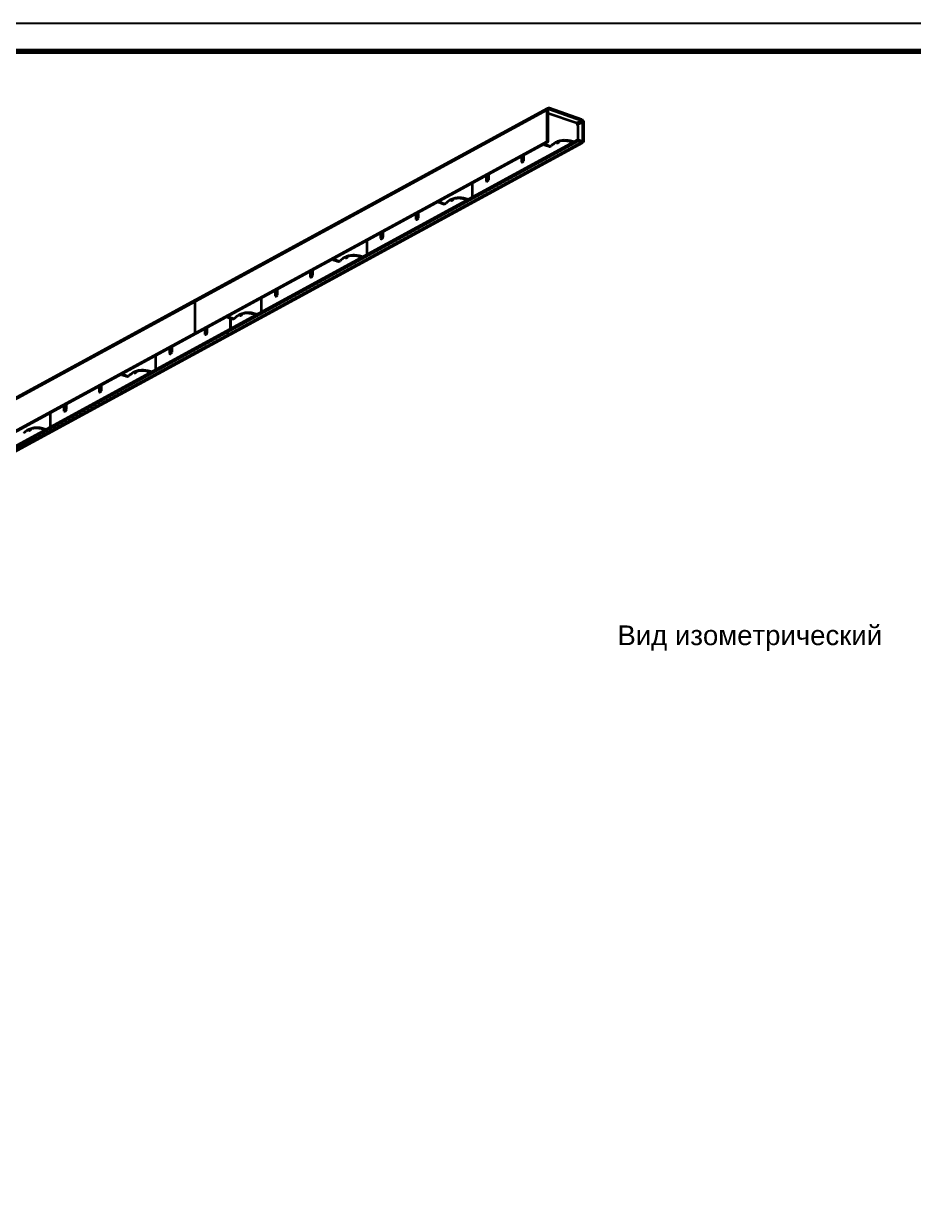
# Model space of a CAD drawing. Header units: millimetres. Extents: x 0 to 594, y 0 to 420.
# Drawn here: x 157.2 to 315.3, y 212.6 to 420 of the extents above; entities that cross this region are included whole.
import ezdxf

# ---------------------------------------------------------------- set-up
doc = ezdxf.new("R2010")
doc.units = ezdxf.units.MM
doc.styles.add('GOST', font='Arial')

msp = doc.modelspace()

# ---------------------------------------------------------------- linework, layer by layer
at = {"color": 1, "lineweight": 35}
for p, q in [((250.22, 404.67), (187.75, 370.64)), ((187.9, 370.94), (250.37, 404.97)), ((250.22, 404.67), (250.23, 404.76)), ((250.22, 399.04), (250.22, 404.67)), ((250.23, 404.76), (250.26, 404.85)), ((250.26, 404.85), (250.3, 404.92)), ((250.3, 404.92), (250.37, 404.97)), ((250.37, 404.97), (250.42, 404.99)), ((250.41, 404.6), (250.42, 404.65)), ((250.41, 398.97), (250.41, 404.6)), ((250.42, 404.99), (250.48, 405)), ((250.42, 404.65), (250.61, 404.76)), ((250.42, 404.65), (250.43, 404.69)), ((250.43, 404.69), (250.46, 404.73)), ((250.46, 404.73), (250.49, 404.75)), ((250.48, 405), (250.54, 405)), ((250.49, 404.75), (250.54, 404.77)), ((250.54, 405), (250.61, 404.98)), ((250.54, 404.77), (250.61, 404.76)), ((250.61, 404.98), (256.31, 402.99)), ((250.61, 404.76), (256.31, 402.77)), ((250.41, 404.08), (255.29, 402.38)), ((255.44, 402.3), (256.31, 402.77)), ((255.64, 402.01), (256.5, 402.47)), ((256.31, 402.99), (256.38, 402.96)), ((256.31, 402.77), (256.38, 402.72)), ((256.38, 402.96), (256.46, 402.91)), ((256.38, 402.72), (256.45, 402.65)), ((256.45, 402.65), (256.49, 402.57)), ((256.46, 402.91), (256.52, 402.84)), ((256.49, 402.57), (256.5, 402.47)), ((256.5, 402.47), (256.5, 399.23)), ((256.52, 402.84), (256.58, 402.76)), ((256.58, 402.76), (256.63, 402.68)), ((256.63, 402.68), (256.67, 402.59)), ((256.67, 402.59), (256.69, 402.5)), ((256.69, 402.5), (256.7, 402.41)), ((255.37, 402.34), (255.29, 402.38)), ((255.44, 402.29), (255.37, 402.34)), ((255.51, 402.23), (255.44, 402.29)), ((255.57, 402.15), (255.51, 402.23)), ((255.62, 402.07), (255.57, 402.15)), ((255.65, 401.98), (255.62, 402.07)), ((255.68, 401.88), (255.65, 401.98)), ((255.68, 401.79), (255.68, 401.88)), ((255.68, 401.79), (255.68, 399.3)), ((256.7, 402.41), (256.7, 399.17)), ((187.75, 365.01), (250.22, 399.04)), ((250.41, 398.97), (187.94, 364.95)), ((255.68, 399.3), (193.21, 365.27)), ((255.68, 399.07), (193.21, 365.04)), ((256.31, 398.85), (193.84, 364.83)), ((194.08, 364.84), (256.55, 398.86)), ((249.59, 398.47), (249.56, 398.51)), ((249.63, 398.43), (249.59, 398.47)), ((249.67, 398.4), (249.63, 398.43)), ((249.71, 398.38), (249.67, 398.4)), ((249.87, 398.47), (249.71, 398.38)), ((250.5, 398.11), (249.71, 398.38)), ((249.72, 398.59), (249.75, 398.55)), ((249.75, 398.55), (249.78, 398.51)), ((249.78, 398.51), (249.82, 398.49)), ((249.82, 398.49), (249.87, 398.47)), ((250.66, 398.19), (249.87, 398.47)), ((250.41, 398.97), (250.22, 399.04)), ((251.13, 398.42), (250.95, 398.25)), ((251.32, 398.57), (251.13, 398.42)), ((251.52, 398.71), (251.32, 398.57)), ((251.73, 398.83), (251.52, 398.71)), ((251.82, 398.87), (251.65, 398.79)), ((251.9, 398.92), (251.73, 398.83)), ((252, 398.94), (251.82, 398.87)), ((252.08, 399), (251.9, 398.92)), ((251.9, 398.91), (251.9, 398.8)), ((252.03, 398.76), (251.9, 398.8)), ((251.9, 398.8), (251.96, 398.77)), ((251.96, 398.77), (252.01, 398.76)), ((252.18, 399), (252, 398.94)), ((252.01, 398.76), (252.06, 398.76)), ((252.06, 398.76), (252.11, 398.78)), ((252.27, 399.07), (252.08, 399)), ((252.1, 398.77), (252.1, 398.98)), ((252.11, 398.78), (252.17, 398.81)), ((252.17, 398.81), (252.22, 398.86)), ((252.37, 399.05), (252.18, 399)), ((252.22, 398.86), (252.27, 398.91)), ((252.46, 399.12), (252.27, 399.07)), ((252.27, 398.91), (252.31, 398.97)), ((252.31, 398.97), (252.35, 399.05)), ((252.35, 399.05), (252.35, 399.05)), ((252.56, 399.09), (252.37, 399.05)), ((252.66, 399.17), (252.46, 399.12)), ((252.76, 399.12), (252.56, 399.09)), ((252.86, 399.2), (252.66, 399.17)), ((252.96, 399.14), (252.76, 399.12)), ((253.06, 399.22), (252.86, 399.2)), ((253.16, 399.15), (252.96, 399.14)), ((253.27, 399.24), (253.06, 399.22)), ((253.36, 399.15), (253.16, 399.15)), ((253.48, 399.23), (253.27, 399.24)), ((253.57, 399.14), (253.36, 399.15)), ((253.69, 399.22), (253.48, 399.23)), ((253.78, 399.11), (253.57, 399.14)), ((253.9, 399.2), (253.69, 399.22)), ((253.99, 399.08), (253.78, 399.11)), ((254.12, 399.17), (253.9, 399.2)), ((254.2, 399.03), (253.99, 399.08)), ((254.33, 399.12), (254.12, 399.17)), ((254.41, 398.98), (254.2, 399.03)), ((254.55, 399.06), (254.33, 399.12)), ((254.62, 398.91), (254.41, 398.98)), ((254.77, 399), (254.55, 399.06)), ((254.83, 398.83), (254.62, 398.91)), ((254.99, 398.92), (254.77, 399)), ((255.68, 399.3), (255.68, 399.07)), ((256.31, 399.08), (255.68, 399.3)), ((256.31, 398.85), (255.68, 399.07)), ((256.25, 399.1), (256.5, 399.23)), ((256.37, 399.07), (256.31, 399.08)), ((256.37, 398.84), (256.31, 398.85)), ((256.43, 399.08), (256.37, 399.07)), ((256.43, 398.83), (256.37, 398.84)), ((256.46, 399.11), (256.43, 399.08)), ((256.49, 398.84), (256.43, 398.83)), ((256.48, 399.14), (256.46, 399.11)), ((256.5, 399.19), (256.48, 399.14)), ((256.55, 398.86), (256.49, 398.84)), ((256.5, 399.23), (256.5, 399.19)), ((256.61, 398.91), (256.55, 398.86)), ((256.66, 398.98), (256.61, 398.91)), ((256.69, 399.07), (256.66, 398.98)), ((256.7, 399.17), (256.69, 399.07)), ((245.66, 396.38), (245.66, 395.4)), ((245.85, 395.37), (245.85, 396.49)), ((246.11, 395.64), (246.11, 396.63)), ((250.5, 398.11), (250.66, 398.19)), ((250.56, 398.09), (250.5, 398.11)), ((250.63, 398.09), (250.56, 398.09)), ((250.68, 398.09), (250.63, 398.09)), ((250.66, 398.19), (250.72, 398.17)), ((250.74, 398.12), (250.68, 398.09)), ((250.72, 398.17), (250.78, 398.17)), ((250.89, 398.2), (250.74, 398.12)), ((250.8, 398.16), (250.74, 398.12)), ((250.78, 398.17), (250.84, 398.18)), ((250.84, 398.18), (250.89, 398.2)), ((250.89, 398.2), (250.95, 398.25)), ((245.78, 395.35), (245.66, 395.4)), ((245.66, 395.4), (245.71, 395.36)), ((245.71, 395.36), (245.76, 395.35)), ((245.76, 395.35), (245.81, 395.36)), ((245.81, 395.36), (245.87, 395.38)), ((245.87, 395.38), (245.92, 395.41)), ((245.92, 395.41), (245.97, 395.45)), ((245.97, 395.45), (246.02, 395.51)), ((246.02, 395.51), (246.07, 395.57)), ((246.07, 395.57), (246.11, 395.64)), ((239.41, 392.98), (239.41, 392)), ((239.61, 391.97), (239.61, 393.09)), ((239.72, 392.05), (239.77, 392.1)), ((239.77, 392.1), (239.82, 392.17)), ((239.82, 392.17), (239.86, 392.24)), ((239.86, 392.24), (239.86, 393.23)), ((236.94, 391.59), (236.94, 391.63)), ((236.94, 391.59), (236.94, 389.09)), ((239.53, 391.95), (239.41, 392)), ((239.41, 392), (239.47, 391.96)), ((239.47, 391.96), (239.52, 391.95)), ((239.52, 391.95), (239.57, 391.96)), ((239.57, 391.96), (239.62, 391.98)), ((239.62, 391.98), (239.67, 392.01)), ((239.67, 392.01), (239.72, 392.05)), ((230.85, 388.26), (230.82, 388.3)), ((230.89, 388.22), (230.85, 388.26)), ((230.93, 388.19), (230.89, 388.22)), ((230.97, 388.17), (230.93, 388.19)), ((231.12, 388.26), (230.97, 388.17)), ((231.76, 387.9), (230.97, 388.17)), ((230.98, 388.39), (231.01, 388.34)), ((231.01, 388.34), (231.04, 388.31)), ((231.04, 388.31), (231.08, 388.28)), ((231.08, 388.28), (231.12, 388.26)), ((231.91, 387.98), (231.12, 388.26)), ((231.76, 387.9), (231.91, 387.98)), ((231.91, 387.98), (231.98, 387.97)), ((231.98, 387.97), (232.04, 387.96)), ((232.15, 387.99), (232, 387.91)), ((232.06, 387.95), (232, 387.91)), ((232.04, 387.96), (232.1, 387.97)), ((232.1, 387.97), (232.15, 387.99)), ((232.15, 387.99), (232.21, 388.04)), ((232.39, 388.21), (232.21, 388.04)), ((232.58, 388.36), (232.39, 388.21)), ((232.78, 388.5), (232.58, 388.36)), ((232.99, 388.62), (232.78, 388.5)), ((233.08, 388.66), (232.91, 388.58)), ((233.16, 388.71), (232.99, 388.62)), ((233.26, 388.73), (233.08, 388.66)), ((233.34, 388.79), (233.16, 388.71)), ((233.16, 388.7), (233.16, 388.59)), ((233.29, 388.55), (233.16, 388.59)), ((233.16, 388.59), (233.22, 388.56)), ((233.22, 388.56), (233.27, 388.55)), ((233.44, 388.8), (233.26, 388.73)), ((233.27, 388.55), (233.32, 388.55)), ((233.32, 388.55), (233.37, 388.57)), ((233.53, 388.86), (233.34, 388.79)), ((233.36, 388.57), (233.36, 388.77)), ((233.37, 388.57), (233.43, 388.6)), ((233.43, 388.6), (233.48, 388.65)), ((233.63, 388.85), (233.44, 388.8)), ((233.48, 388.65), (233.53, 388.7)), ((233.72, 388.91), (233.53, 388.86)), ((233.53, 388.7), (233.57, 388.77)), ((233.57, 388.77), (233.61, 388.84)), ((233.61, 388.84), (233.61, 388.84)), ((233.82, 388.89), (233.63, 388.85)), ((233.92, 388.96), (233.72, 388.91)), ((234.02, 388.92), (233.82, 388.89)), ((234.12, 388.99), (233.92, 388.96)), ((234.21, 388.93), (234.02, 388.92)), ((234.32, 389.02), (234.12, 388.99)), ((234.42, 388.94), (234.21, 388.93)), ((234.53, 389.03), (234.32, 389.02)), ((234.62, 388.94), (234.42, 388.94)), ((234.73, 389.03), (234.53, 389.03)), ((234.83, 388.93), (234.62, 388.94)), ((234.95, 389.02), (234.73, 389.03)), ((235.04, 388.9), (234.83, 388.93)), ((235.16, 388.99), (234.95, 389.02)), ((235.25, 388.87), (235.04, 388.9)), ((235.38, 388.96), (235.16, 388.99)), ((235.46, 388.82), (235.25, 388.87)), ((235.59, 388.91), (235.38, 388.96)), ((235.67, 388.77), (235.46, 388.82)), ((235.81, 388.86), (235.59, 388.91)), ((235.88, 388.7), (235.67, 388.77)), ((236.03, 388.79), (235.81, 388.86)), ((236.09, 388.63), (235.88, 388.7)), ((236.25, 388.71), (236.03, 388.79)), ((226.92, 386.18), (226.92, 385.19)), ((227.11, 385.16), (227.11, 386.28)), ((227.37, 385.43), (227.37, 386.42)), ((231.82, 387.88), (231.76, 387.9)), ((231.88, 387.88), (231.82, 387.88)), ((231.94, 387.89), (231.88, 387.88)), ((232, 387.91), (231.94, 387.89)), ((227.04, 385.15), (226.92, 385.19)), ((226.92, 385.19), (226.97, 385.16)), ((226.97, 385.16), (227.02, 385.15)), ((227.02, 385.15), (227.07, 385.15)), ((227.07, 385.15), (227.12, 385.17)), ((227.12, 385.17), (227.18, 385.2)), ((227.18, 385.2), (227.23, 385.24)), ((227.23, 385.24), (227.28, 385.3)), ((227.28, 385.3), (227.33, 385.36)), ((227.33, 385.36), (227.37, 385.43)), ((220.67, 382.77), (220.67, 381.79)), ((220.79, 381.74), (220.67, 381.79)), ((220.67, 381.79), (220.73, 381.75)), ((220.73, 381.75), (220.77, 381.74)), ((220.77, 381.74), (220.83, 381.75)), ((220.83, 381.75), (220.88, 381.77)), ((220.87, 381.76), (220.87, 382.88)), ((220.88, 381.77), (220.93, 381.8)), ((220.93, 381.8), (220.98, 381.84)), ((220.98, 381.84), (221.03, 381.9)), ((221.03, 381.9), (221.08, 381.96)), ((221.08, 381.96), (221.12, 382.03)), ((221.12, 382.03), (221.12, 383.02)), ((218.2, 381.38), (218.2, 381.43)), ((218.2, 381.38), (218.2, 378.88)), ((212.11, 378.05), (212.08, 378.09)), ((212.15, 378.01), (212.11, 378.05)), ((212.19, 377.98), (212.15, 378.01)), ((212.23, 377.96), (212.19, 377.98)), ((212.38, 378.05), (212.23, 377.96)), ((213.02, 377.69), (212.23, 377.96)), ((212.24, 378.18), (212.27, 378.14)), ((212.27, 378.14), (212.3, 378.1)), ((212.3, 378.1), (212.34, 378.07)), ((212.34, 378.07), (212.38, 378.05)), ((213.17, 377.77), (212.38, 378.05)), ((213.02, 377.69), (213.17, 377.77)), ((213.08, 377.67), (213.02, 377.69)), ((213.14, 377.67), (213.08, 377.67)), ((213.2, 377.68), (213.14, 377.67)), ((213.17, 377.77), (213.24, 377.76)), ((213.26, 377.7), (213.2, 377.68)), ((213.24, 377.76), (213.3, 377.75)), ((213.41, 377.79), (213.26, 377.7)), ((213.32, 377.75), (213.26, 377.7)), ((213.3, 377.75), (213.36, 377.76)), ((213.36, 377.76), (213.41, 377.79)), ((213.41, 377.79), (213.47, 377.83)), ((213.65, 378), (213.47, 377.83)), ((213.84, 378.15), (213.65, 378)), ((214.04, 378.29), (213.84, 378.15)), ((214.25, 378.42), (214.04, 378.29)), ((214.34, 378.45), (214.17, 378.37)), ((214.42, 378.51), (214.25, 378.42)), ((214.52, 378.53), (214.34, 378.45)), ((214.6, 378.58), (214.42, 378.51)), ((214.42, 378.49), (214.42, 378.38)), ((214.55, 378.34), (214.42, 378.38)), ((214.42, 378.38), (214.48, 378.35)), ((214.48, 378.35), (214.53, 378.34)), ((214.7, 378.59), (214.52, 378.53)), ((214.53, 378.34), (214.58, 378.35)), ((214.58, 378.35), (214.63, 378.36)), ((214.79, 378.65), (214.6, 378.58)), ((214.62, 378.36), (214.62, 378.56)), ((214.63, 378.36), (214.68, 378.4)), ((214.68, 378.4), (214.74, 378.44)), ((214.89, 378.64), (214.7, 378.59)), ((214.74, 378.44), (214.79, 378.49)), ((214.98, 378.71), (214.79, 378.65)), ((214.79, 378.49), (214.83, 378.56)), ((214.83, 378.56), (214.87, 378.63)), ((214.87, 378.63), (214.87, 378.63)), ((215.08, 378.68), (214.89, 378.64)), ((215.18, 378.75), (214.98, 378.71)), ((215.28, 378.71), (215.08, 378.68)), ((215.37, 378.79), (215.18, 378.75)), ((215.47, 378.73), (215.28, 378.71)), ((215.58, 378.81), (215.37, 378.79)), ((215.68, 378.73), (215.47, 378.73)), ((215.78, 378.82), (215.58, 378.81)), ((215.88, 378.73), (215.68, 378.73)), ((215.99, 378.82), (215.78, 378.82)), ((216.09, 378.72), (215.88, 378.73)), ((216.21, 378.81), (215.99, 378.82)), ((216.29, 378.7), (216.09, 378.72)), ((216.42, 378.78), (216.21, 378.81)), ((216.5, 378.66), (216.29, 378.7)), ((216.64, 378.75), (216.42, 378.78)), ((216.72, 378.62), (216.5, 378.66)), ((216.85, 378.7), (216.64, 378.75)), ((216.93, 378.56), (216.72, 378.62)), ((217.07, 378.65), (216.85, 378.7)), ((217.14, 378.49), (216.93, 378.56)), ((217.29, 378.58), (217.07, 378.65)), ((217.35, 378.42), (217.14, 378.49)), ((217.51, 378.5), (217.29, 378.58)), ((208.18, 375.97), (208.18, 374.98)), ((208.37, 374.96), (208.37, 376.07)), ((208.63, 375.23), (208.63, 376.21)), ((208.3, 374.94), (208.18, 374.98)), ((208.18, 374.98), (208.23, 374.95)), ((208.23, 374.95), (208.28, 374.94)), ((208.28, 374.94), (208.33, 374.94)), ((208.33, 374.94), (208.38, 374.96)), ((208.38, 374.96), (208.44, 374.99)), ((208.44, 374.99), (208.49, 375.04)), ((208.49, 375.04), (208.54, 375.09)), ((208.54, 375.09), (208.59, 375.16)), ((208.59, 375.16), (208.63, 375.23)), ((201.93, 372.56), (201.93, 371.58)), ((202.05, 371.54), (201.93, 371.58)), ((201.93, 371.58), (201.99, 371.55)), ((201.99, 371.55), (202.03, 371.54)), ((202.03, 371.54), (202.08, 371.54)), ((202.08, 371.54), (202.14, 371.56)), ((202.12, 371.55), (202.12, 372.67)), ((202.14, 371.56), (202.19, 371.59)), ((202.19, 371.59), (202.24, 371.63)), ((202.24, 371.63), (202.29, 371.69)), ((202.29, 371.69), (202.34, 371.75)), ((202.34, 371.75), (202.38, 371.82)), ((202.38, 371.82), (202.38, 372.81)), ((187.75, 370.64), (79.05, 311.43)), ((79.2, 311.74), (187.9, 370.94)), ((187.75, 370.64), (187.76, 370.74)), ((187.75, 370.64), (187.76, 370.74)), ((187.75, 365.01), (187.75, 370.64)), ((187.75, 365.01), (187.75, 370.64)), ((187.76, 370.74), (187.79, 370.82)), ((187.76, 370.74), (187.79, 370.82)), ((187.79, 370.82), (187.83, 370.89)), ((187.79, 370.82), (187.83, 370.89)), ((187.83, 370.89), (187.9, 370.94)), ((187.83, 370.89), (187.9, 370.94)), ((187.9, 370.94), (187.95, 370.96)), ((187.95, 370.96), (188.01, 370.97)), ((188.01, 370.97), (188.07, 370.97)), ((188.07, 370.97), (188.14, 370.95)), ((199.46, 371.17), (199.46, 371.22)), ((199.46, 371.17), (199.46, 368.67)), ((193.37, 367.84), (193.34, 367.89)), ((193.41, 367.81), (193.37, 367.84)), ((193.44, 367.78), (193.41, 367.81)), ((193.49, 367.76), (193.44, 367.78)), ((193.64, 367.84), (193.49, 367.76)), ((194.28, 367.48), (193.49, 367.76)), ((193.5, 367.97), (193.53, 367.93)), ((193.53, 367.93), (193.56, 367.89)), ((193.56, 367.89), (193.6, 367.86)), ((193.6, 367.86), (193.64, 367.84)), ((194.43, 367.57), (193.64, 367.84)), ((194.03, 367.57), (194.03, 365.72)), ((194.03, 365.72), (194.03, 367.57)), ((194.28, 367.48), (194.43, 367.57)), ((194.34, 367.46), (194.28, 367.48)), ((194.4, 367.46), (194.34, 367.46)), ((194.46, 367.47), (194.4, 367.46)), ((194.43, 367.57), (194.5, 367.55)), ((194.52, 367.49), (194.46, 367.47)), ((194.5, 367.55), (194.56, 367.55)), ((194.67, 367.58), (194.52, 367.49)), ((194.58, 367.54), (194.52, 367.49)), ((194.56, 367.55), (194.62, 367.56)), ((194.62, 367.56), (194.67, 367.58)), ((194.67, 367.58), (194.73, 367.62)), ((194.91, 367.79), (194.73, 367.62)), ((195.1, 367.95), (194.91, 367.79)), ((195.3, 368.08), (195.1, 367.95)), ((195.5, 368.21), (195.3, 368.08)), ((195.6, 368.25), (195.43, 368.16)), ((195.68, 368.3), (195.5, 368.21)), ((195.78, 368.32), (195.6, 368.25)), ((195.86, 368.38), (195.68, 368.3)), ((195.68, 368.28), (195.68, 368.18)), ((195.8, 368.13), (195.68, 368.18)), ((195.68, 368.18), (195.74, 368.14)), ((195.74, 368.14), (195.79, 368.13)), ((195.96, 368.38), (195.78, 368.32)), ((195.79, 368.13), (195.84, 368.14)), ((195.84, 368.14), (195.89, 368.16)), ((196.05, 368.44), (195.86, 368.38)), ((195.88, 368.15), (195.88, 368.35)), ((195.89, 368.16), (195.94, 368.19)), ((195.94, 368.19), (196, 368.23)), ((196.15, 368.43), (195.96, 368.38)), ((196, 368.23), (196.05, 368.29)), ((196.24, 368.5), (196.05, 368.44)), ((196.05, 368.29), (196.09, 368.35)), ((196.09, 368.35), (196.13, 368.42)), ((196.13, 368.42), (196.13, 368.43)), ((196.34, 368.47), (196.15, 368.43)), ((196.43, 368.54), (196.24, 368.5)), ((196.53, 368.5), (196.34, 368.47)), ((196.63, 368.58), (196.43, 368.54)), ((196.73, 368.52), (196.53, 368.5)), ((196.84, 368.6), (196.63, 368.58)), ((196.93, 368.53), (196.73, 368.52)), ((197.04, 368.61), (196.84, 368.6)), ((197.14, 368.52), (196.93, 368.53)), ((197.25, 368.61), (197.04, 368.61)), ((197.35, 368.51), (197.14, 368.52)), ((197.47, 368.6), (197.25, 368.61)), ((197.55, 368.49), (197.35, 368.51)), ((197.68, 368.58), (197.47, 368.6)), ((197.76, 368.45), (197.55, 368.49)), ((197.9, 368.54), (197.68, 368.58)), ((197.97, 368.41), (197.76, 368.45)), ((198.11, 368.5), (197.9, 368.54)), ((198.19, 368.35), (197.97, 368.41)), ((198.33, 368.44), (198.11, 368.5)), ((198.4, 368.29), (198.19, 368.35)), ((198.55, 368.37), (198.33, 368.44)), ((198.61, 368.21), (198.4, 368.29)), ((198.77, 368.29), (198.55, 368.37)), ((193.21, 365.27), (84.52, 306.06)), ((189.44, 365.76), (189.44, 364.77)), ((189.63, 364.75), (189.63, 365.87)), ((189.88, 365.02), (189.88, 366)), ((193.21, 365.27), (193.21, 365.04)), ((193.21, 365.04), (193.21, 365.27)), ((79.05, 305.81), (187.75, 365.01)), ((187.94, 364.95), (79.25, 305.74)), ((193.21, 365.04), (84.52, 305.84)), ((193.84, 364.83), (85.14, 305.62)), ((85.38, 305.63), (194.08, 364.84)), ((187.94, 364.95), (187.75, 365.01)), ((187.94, 364.95), (187.75, 365.01)), ((189.56, 364.73), (189.44, 364.77)), ((189.44, 364.77), (189.49, 364.74)), ((189.49, 364.74), (189.54, 364.73)), ((189.54, 364.73), (189.59, 364.74)), ((189.59, 364.74), (189.64, 364.75)), ((189.64, 364.75), (189.7, 364.79)), ((189.7, 364.79), (189.75, 364.83)), ((189.75, 364.83), (189.8, 364.88)), ((189.8, 364.88), (189.84, 364.95)), ((189.84, 364.95), (189.88, 365.02)), ((193.84, 364.83), (193.21, 365.04)), ((193.84, 364.83), (193.21, 365.04)), ((193.9, 364.81), (193.84, 364.83)), ((193.9, 364.81), (193.84, 364.83)), ((193.96, 364.81), (193.9, 364.81)), ((193.96, 364.81), (193.9, 364.81)), ((194.02, 364.82), (193.96, 364.81)), ((194.02, 364.82), (193.96, 364.81)), ((194.08, 364.84), (194.02, 364.82)), ((194.08, 364.84), (194.02, 364.82)), ((180.72, 360.96), (180.72, 361.01)), ((180.72, 360.96), (180.72, 358.46)), ((183.19, 362.36), (183.19, 361.37)), ((183.31, 361.33), (183.19, 361.37)), ((183.19, 361.37), (183.25, 361.34)), ((183.25, 361.34), (183.29, 361.33)), ((183.29, 361.33), (183.34, 361.33)), ((183.34, 361.33), (183.4, 361.35)), ((183.38, 361.35), (183.38, 362.46)), ((183.4, 361.35), (183.45, 361.38)), ((183.45, 361.38), (183.5, 361.43)), ((183.5, 361.43), (183.55, 361.48)), ((183.55, 361.48), (183.6, 361.54)), ((183.6, 361.54), (183.64, 361.62)), ((183.64, 361.62), (183.64, 362.6)), ((174.63, 357.63), (174.6, 357.68)), ((174.66, 357.6), (174.63, 357.63)), ((174.7, 357.57), (174.66, 357.6)), ((174.75, 357.55), (174.7, 357.57)), ((174.75, 357.76), (174.78, 357.72)), ((174.9, 357.63), (174.75, 357.55)), ((175.54, 357.27), (174.75, 357.55)), ((174.78, 357.72), (174.82, 357.68)), ((174.82, 357.68), (174.86, 357.65)), ((174.86, 357.65), (174.9, 357.63)), ((175.69, 357.36), (174.9, 357.63)), ((175.54, 357.27), (175.69, 357.36)), ((175.6, 357.26), (175.54, 357.27)), ((175.66, 357.25), (175.6, 357.26)), ((175.72, 357.26), (175.66, 357.25)), ((175.69, 357.36), (175.76, 357.34)), ((175.77, 357.28), (175.72, 357.26)), ((175.76, 357.34), (175.82, 357.34)), ((175.93, 357.37), (175.77, 357.28)), ((175.83, 357.33), (175.77, 357.28)), ((175.82, 357.34), (175.88, 357.35)), ((175.88, 357.35), (175.93, 357.37)), ((175.93, 357.37), (175.99, 357.41)), ((176.17, 357.58), (175.99, 357.41)), ((176.36, 357.74), (176.17, 357.58)), ((176.56, 357.88), (176.36, 357.74)), ((176.76, 358), (176.56, 357.88)), ((176.86, 358.04), (176.69, 357.96)), ((176.94, 358.09), (176.76, 358)), ((177.04, 358.11), (176.86, 358.04)), ((177.12, 358.17), (176.94, 358.09)), ((176.94, 358.07), (176.94, 357.97)), ((177.06, 357.93), (176.94, 357.97)), ((176.94, 357.97), (177, 357.93)), ((177, 357.93), (177.05, 357.93)), ((177.22, 358.17), (177.04, 358.11)), ((177.05, 357.93), (177.1, 357.93)), ((177.1, 357.93), (177.15, 357.95)), ((177.31, 358.23), (177.12, 358.17)), ((177.14, 357.94), (177.14, 358.14)), ((177.15, 357.95), (177.2, 357.98)), ((177.2, 357.98), (177.25, 358.02)), ((177.41, 358.22), (177.22, 358.17)), ((177.25, 358.02), (177.3, 358.08)), ((177.3, 358.08), (177.35, 358.14)), ((177.5, 358.29), (177.31, 358.23)), ((177.35, 358.14), (177.39, 358.21)), ((177.39, 358.21), (177.39, 358.22)), ((177.6, 358.26), (177.41, 358.22)), ((177.69, 358.34), (177.5, 358.29)), ((177.79, 358.29), (177.6, 358.26)), ((177.89, 358.37), (177.69, 358.34)), ((177.99, 358.31), (177.79, 358.29)), ((178.1, 358.39), (177.89, 358.37)), ((178.19, 358.32), (177.99, 358.31)), ((178.3, 358.4), (178.1, 358.39)), ((178.4, 358.32), (178.19, 358.32)), ((178.51, 358.4), (178.3, 358.4)), ((178.6, 358.3), (178.4, 358.32)), ((178.72, 358.39), (178.51, 358.4)), ((178.81, 358.28), (178.6, 358.3)), ((178.94, 358.37), (178.72, 358.39)), ((179.02, 358.24), (178.81, 358.28)), ((179.15, 358.33), (178.94, 358.37)), ((179.23, 358.2), (179.02, 358.24)), ((179.37, 358.29), (179.15, 358.33)), ((179.45, 358.14), (179.23, 358.2)), ((179.59, 358.23), (179.37, 358.29)), ((179.66, 358.08), (179.45, 358.14)), ((179.81, 358.16), (179.59, 358.23)), ((179.87, 358), (179.66, 358.08)), ((180.03, 358.09), (179.81, 358.16)), ((170.69, 355.55), (170.69, 354.57)), ((170.89, 354.54), (170.89, 355.66)), ((171.06, 354.68), (171.1, 354.74)), ((171.1, 354.74), (171.14, 354.81)), ((171.14, 354.81), (171.14, 355.8)), ((170.82, 354.52), (170.69, 354.57)), ((170.69, 354.57), (170.75, 354.53)), ((170.75, 354.53), (170.8, 354.52)), ((170.8, 354.52), (170.85, 354.53)), ((170.85, 354.53), (170.9, 354.55)), ((170.9, 354.55), (170.96, 354.58)), ((170.96, 354.58), (171.01, 354.62)), ((171.01, 354.62), (171.06, 354.68)), ((161.98, 350.75), (161.98, 350.8)), ((161.98, 350.75), (161.98, 348.26)), ((164.45, 352.15), (164.45, 351.16)), ((164.57, 351.12), (164.45, 351.16)), ((164.45, 351.16), (164.5, 351.13)), ((164.5, 351.13), (164.55, 351.12)), ((164.55, 351.12), (164.6, 351.12)), ((164.6, 351.12), (164.66, 351.14)), ((164.64, 351.14), (164.64, 352.25)), ((164.66, 351.14), (164.71, 351.17)), ((164.71, 351.17), (164.76, 351.22)), ((164.76, 351.22), (164.81, 351.27)), ((164.81, 351.27), (164.86, 351.34)), ((164.86, 351.34), (164.9, 351.41)), ((164.9, 351.41), (164.9, 352.39)), ((157.43, 347.38), (157.25, 347.21)), ((157.62, 347.53), (157.43, 347.38)), ((157.82, 347.67), (157.62, 347.53)), ((158.02, 347.79), (157.82, 347.67)), ((158.12, 347.83), (157.95, 347.75)), ((158.2, 347.88), (158.02, 347.79)), ((158.3, 347.9), (158.12, 347.83)), ((158.38, 347.96), (158.2, 347.88)), ((158.2, 347.86), (158.2, 347.76)), ((158.32, 347.72), (158.2, 347.76)), ((158.2, 347.76), (158.26, 347.73)), ((158.26, 347.73), (158.3, 347.72)), ((158.48, 347.96), (158.3, 347.9)), ((158.3, 347.72), (158.36, 347.72)), ((158.36, 347.72), (158.41, 347.74)), ((158.57, 348.03), (158.38, 347.96)), ((158.4, 347.73), (158.4, 347.94)), ((158.41, 347.74), (158.46, 347.77)), ((158.46, 347.77), (158.51, 347.82)), ((158.67, 348.01), (158.48, 347.96)), ((158.51, 347.82), (158.56, 347.87)), ((158.56, 347.87), (158.61, 347.93)), ((158.76, 348.08), (158.57, 348.03)), ((158.61, 347.93), (158.65, 348.01)), ((158.65, 348.01), (158.65, 348.01)), ((158.86, 348.05), (158.67, 348.01)), ((158.95, 348.13), (158.76, 348.08)), ((159.05, 348.08), (158.86, 348.05)), ((159.15, 348.16), (158.95, 348.13)), ((159.25, 348.1), (159.05, 348.08)), ((159.36, 348.18), (159.15, 348.16)), ((159.45, 348.11), (159.25, 348.1)), ((159.56, 348.19), (159.36, 348.18)), ((159.66, 348.11), (159.45, 348.11)), ((159.77, 348.19), (159.56, 348.19)), ((159.86, 348.1), (159.66, 348.11)), ((159.98, 348.18), (159.77, 348.19)), ((160.07, 348.07), (159.86, 348.1)), ((160.2, 348.16), (159.98, 348.18)), ((160.28, 348.04), (160.07, 348.07)), ((160.41, 348.13), (160.2, 348.16)), ((160.49, 347.99), (160.28, 348.04)), ((160.63, 348.08), (160.41, 348.13)), ((160.7, 347.94), (160.49, 347.99)), ((160.85, 348.02), (160.63, 348.08)), ((160.92, 347.87), (160.7, 347.94)), ((161.07, 347.96), (160.85, 348.02)), ((161.13, 347.79), (160.92, 347.87)), ((161.29, 347.88), (161.07, 347.96))]:
    msp.add_line(p, q, dxfattribs=at)
at = {"color": 7, "lineweight": 25}
msp.add_lwpolyline([(0, 0), (594, 0), (594, 420), (0, 420)], close=True, dxfattribs=at)
at = {"color": 7, "lineweight": 70}
msp.add_lwpolyline([(20, 5), (589, 5), (589, 415), (20, 415)], close=True, dxfattribs=at)

# ---------------------------------------------------------------- texts
at = {"color": 3, "style": 'GOST'}
msp.add_text('Вид изометрический', height=3.5, dxfattribs=at).set_placement((262.7, 309.6))

doc.saveas('drawing.dxf')
